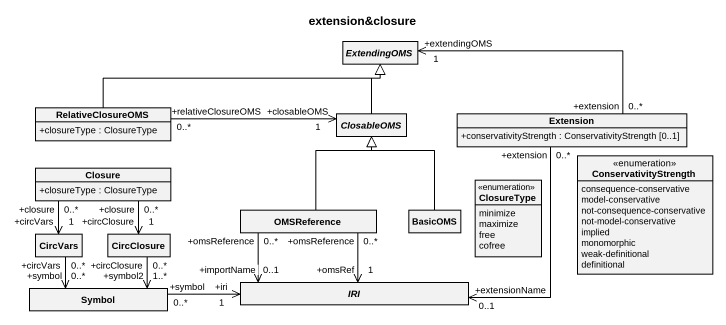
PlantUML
@startuml
title extension&closure
hide circle
hide empty members
skinparam classAttributeIconSize 0
abstract class ExtendingOMS
class RelativeClosureOMS {
  +closureType : ClosureType
}
abstract class ClosableOMS
class Extension {
  +conservativityStrength : ConservativityStrength [0..1]
}
enum ConservativityStrength {
  consequence-conservative
  model-conservative
  not-consequence-conservative
  not-model-conservative
  implied
  monomorphic
  weak-definitional
  definitional
}
class Closure {
  +closureType : ClosureType
}
enum ClosureType {
  minimize
  maximize
  free
  cofree
}
class CircVars
class CircClosure
class OMSReference
class BasicOMS
class Symbol
abstract class IRI
ExtendingOMS "+extendingOMS\n1" <-right- "+extension\n0..*" Extension
RelativeClosureOMS -right-|> ExtendingOMS
ClosableOMS -up-|> ExtendingOMS
ClosableOMS "+closableOMS\n1" <-left- "+relativeClosureOMS\n0..*" RelativeClosureOMS
CircVars "+circVars\n1" <-up- "+closure\n0..*" Closure
CircClosure "+circClosure\n1" <-up- "+closure\n0..*" Closure
OMSReference -up-|> ClosableOMS
BasicOMS -up-|> ClosableOMS
Symbol "+symbol\n0..*" <-up- "+circVars\n0..*" CircVars
Symbol "+symbol2\n1..*" <-up- "+circClosure\n0..*" CircClosure
IRI "+extensionName\n0..1" <-up- "+extension\n0..*" Extension
IRI "+omsRef\n1" <-up- "+omsReference\n0..*" OMSReference
IRI "+importName\n0..1" <-up- "+omsReference\n0..*" OMSReference
IRI "+iri\n1" <-left- "+symbol\n0..*" Symbol
@enduml
